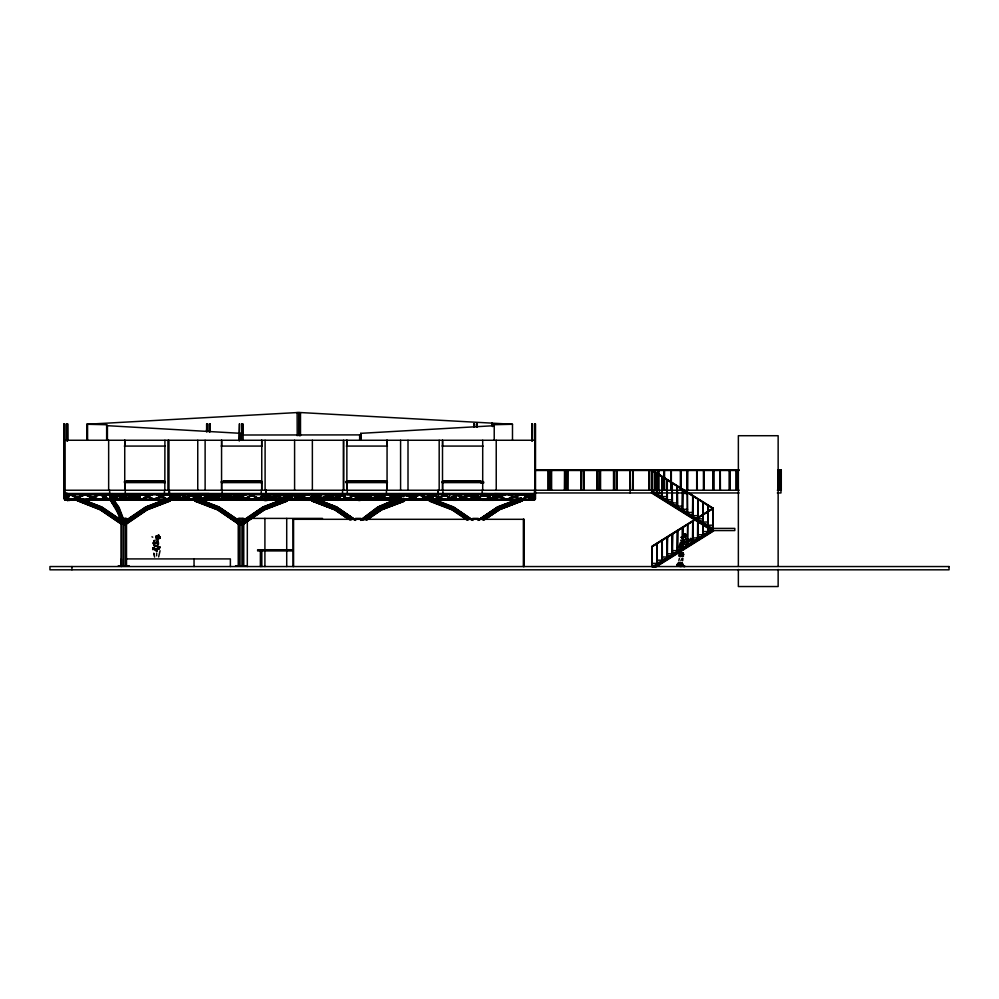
<?xml version="1.0" encoding="UTF-8"?>
<svg xmlns="http://www.w3.org/2000/svg" width="999" height="999" viewBox="0 0 999 999"><rect width="100%" height="100%" fill="white"/><g stroke="black" fill="none" stroke-linecap="round" stroke-linejoin="round"><path stroke-width="1.5" d="M71.204 493.856L71.204 494.605L71.204 493.856L109.503 493.631M160.09 547.514L158.891 547.14L159.478 548.888L159.041 547.664M339.21 500.049C340.147 497.927 333.903 498.838 335.851 500.287C344.33 499.35 334.465 501.573 336.763 499.075M336.763 494.83C334.977 492.707 339.573 496.678 339.21 493.856M434.852 494.83L434.852 493.856M434.852 500.049L434.852 499.075L431.181 499.313L431.181 500.049L434.852 500.287L431.943 499.962L432.205 499.313M685.888 539.86L685.951 538.136M684.053 542.919L684.44 542.357L684.502 543.031M140.971 499.075L140.971 500.287L141.371 499.075M140.959 493.856L141.371 494.83L141.171 493.856L129.183 499.4M158.204 544.792C158.029 546.153 158.429 539.035 157.467 541.021M680.744 564.547C678.321 565.022 681.256 564.123 682.442 563.886M679.295 555.369L679.844 553.946L679.27 554.92L680.781 555.232L679.283 554.957L679.869 553.908L679.37 556.306L681.33 556.131L681.743 553.309L681.793 556.106L683.328 556.231M153.696 548.064C154.208 548.076 150.749 547.44 156.731 551.386M679.557 552.934L679.482 552.247M685.002 534.04C685.014 534.065 686.925 534.777 685.901 535.352M153.534 547.502L152.835 549.662L154.183 547.902M359.178 499.188C354.345 498.688 358.129 501.386 360.839 500.287M680.257 564.248C679.745 565.347 680.744 563.511 678.821 564.597M393.768 493.856C392.207 497.839 397.502 505.307 394.031 493.931M680.257 564.81L679.432 564.248L680.057 565.359M683.366 565.459C681.73 563.911 685.439 565.759 680.819 563.998M153.172 547.989L153.434 549.175M154.171 541.046C153.921 539.135 154.458 544.717 156.855 543.381M154.333 545.566C157.018 545.654 151.623 545.991 156.818 545.741M197.989 493.856L198.039 494.605L201.361 494.83L201.686 493.856M156.169 537.474L156.319 536.013M159.99 537.425C160.19 536.7 160.939 539.023 159.003 536.663M169.168 493.631L169.568 494.83L169.468 490.234M169.53 500.049L169.568 499.075M453.109 493.856L453.134 494.83L455.644 494.055L455.919 499.962L456.268 495.591M685.302 538.923L686.001 538.336M158.804 536.575C157.43 534.003 160.34 536.525 158.466 535.389C157.792 534.94 159.728 535.726 158.591 535.726M683.603 536.363L683.853 536.987M684.752 537.137L685.901 536.188L684.69 537.362M156.581 555.819L156.681 553.096M158.479 543.381L158.317 544.63M359.852 499.075L356.768 499.687L359.54 500.049M491.246 499.313L491.246 500.049M491.308 494.605L491.246 493.856M491.308 500.049L491.308 499.313M686.613 535.164L685.988 534.353M156.019 540.884L155.919 539.847M156.181 535.901C158.317 535.951 158.616 535.427 159.066 535.414M686.388 542.494L686.151 541.845M153.983 548.788L153.509 547.602L153.521 548.488M166.771 493.856L166.796 494.83L169.58 494.605M263.599 493.856L263.624 494.83L267.882 494.83M266.496 500.049C263.037 496.94 261.538 502.01 267.882 500.287M266.071 494.83L266.321 490.234M266.308 499.075L266.071 500.287M685.089 536.313L684.665 537.287L684.889 536.063M281.481 499.975L281.194 499.388L281.481 499.975L291.446 494.043L281.181 499.862M153.534 547.627C152.51 550.636 153.197 547.302 156.606 549.462M679.632 544.805L679.37 545.429L680.556 544.867M680.993 554.245L680.981 553.259M160.065 550.749L158.641 556.893M394.393 499.388L407.305 494.23L394.593 499.138M681.555 555.594L681.63 553.309L681.817 555.282M141.396 494.405L156.306 499.975M239.997 500.287C241.096 498.164 235.826 498.713 237.55 500.287M285.04 498.763L294.93 494.23L283.329 498.901M114.81 494.605L114.685 493.856L208.916 493.631M114.81 500.049L114.685 499.313M222.278 499.975L208.903 493.943L208.991 494.605M208.991 500.049L208.991 499.313M209.116 494.605L209.116 493.856M209.116 500.049L209.116 499.313M292.095 494.605L291.97 493.856M359.34 498.501C363.624 490.896 350.237 495.616 360.839 494.83M359.503 498.613L359.652 493.943L362.275 499.862L361.226 499.075M359.702 498.613L359.852 493.943M360.015 494.043L359.865 498.501L355.781 499.975M139.498 500.287C149.9 498.189 138.474 501.386 141.171 499.313L152.685 493.943M195.854 494.605L195.729 493.856M211.651 494.605L211.526 493.856L494.28 493.856C494.68 497.077 482.205 494.38 482.367 493.856M211.651 500.049L211.526 499.313M685.451 534.44C682.742 534.415 688.261 534.84 685.514 534.652M158.217 536.088C159.603 536.213 157.542 535.227 158.903 536.513M680.082 565.072C679.357 563.361 679.582 565.871 680.232 564.847M681.805 555.794L681.817 553.708M168.531 498.176L168.419 500.611L169.818 501.186L169.93 498.751L168.531 498.176L145.717 506.943L124.176 521.59M242.07 493.856L240.934 494.83L240.834 493.856M287.55 500.611L287.188 498.751L285.789 498.176L285.677 500.611L287.075 501.186L287.55 500.611L264.897 509.303L243.494 523.863M366.633 520.117L381.718 509.865L404.333 501.186L404.445 498.751L402.572 498.751M516.745 499.825L521.016 498.176L522.102 499.687L521.59 501.186L519.792 499.687L520.304 498.176L521.553 498.214L522.639 500.586L499.025 509.815L484.965 519.205M681.643 554.158L681.33 556.131L679.37 556.306M154.445 545.254L153.209 543.069L154.358 540.409M249.975 493.943L249.688 494.517L261.551 500.049M181.518 499.975C180.357 499.2 182.13 500.187 183.953 498.301M185.589 498.339L194.955 494.055M367.844 495.516L370.454 494.043L355.582 499.5M679.857 555.494L681.418 552.559L683.328 553.783M684.864 536.863L685.002 536.663M159.316 537.387L160.277 538.124L159.191 537.912M326.598 493.956L336.95 499.4C337.712 488.836 334.99 497.252 335.015 499.975M336.426 499.975L336.9 493.943M336.95 499.4L336.651 499.962L337.063 494.043L336.626 499.975L327.597 495.192M342.457 494.23L342.632 490.234M678.97 564.547L679.795 564.123L679.757 565.047M113.836 494.517L127.922 499.862L113.649 494.043L118.694 499.975L113.611 494.418M113.936 494.055L127.922 499.862M139.485 499.5L130.844 494.055L139.46 499.962M481.918 499.5L469.905 494.055L481.555 499.975L481.843 499.388L481.555 499.975M677.522 563.698C675.961 563.698 682.642 565.134 677.934 563.448M153.346 542.494C151.935 546.041 158.641 542.382 154.945 542.694M158.317 535.664L159.116 535.526L158.017 535.277M159.365 548.788L159.328 548.089M160.302 537.362C160.19 537.425 160.627 537.487 159.291 537.649M410.439 499.687L418.768 494.83M449.687 493.856L449.75 494.83M399.687 501.173L397.802 499.687L398.364 498.189L400.237 499.687L399.687 501.173L379.395 509.852L366.271 519.805M396.865 493.856L396.865 494.605M397.065 494.605L397.065 493.856L388.661 499.687M397.19 499.975L396.865 499.313M397.065 500.049L397.065 499.313M159.353 548.176C157.592 547.564 164.435 545.304 155.295 549.575M356.918 494.605C360.552 493.906 360.489 495.217 361.538 493.856M395.279 499.313L395.279 500.049M395.492 500.049L395.492 499.313M179.445 494.418L191.97 499.687L179.52 494.517L179.808 493.943M680.444 555.856C678.658 554.82 681.768 550.936 683.154 553.434M131.119 499.388L130.832 499.975L131.119 499.388L120.192 494.542M107.73 494.83L107.655 493.856L101.261 499.687M107.73 500.287L107.73 499.075M155.981 537.3L157.23 536.001L156.056 537.574L156.531 536.9M158.329 544.418L158.379 543.931M684.402 534.403L685.639 534.69M167.333 494.055L152.835 499.687M222.502 493.943L222.215 494.517L234.765 499.388L234.478 499.975L234.765 499.388M455.007 499.5L442.357 494.23L454.782 499.975M107.455 494.055L107.817 494.83M362.774 494.517L377.747 499.975M446.978 499.512L458.204 493.943M447.24 499.962L458.404 494.23L447.04 499.687M200.3 499.687L200.861 494.043L200.387 499.687M200.524 499.388L201.024 493.931M201.224 493.931L200.886 499.5L208.891 493.968L222.49 499.5M200.949 499.687L201.386 494.043M153.247 548.901C153.821 549.363 152.385 548.301 153.384 548.651M233.691 494.055L241.071 499.512L245.966 499.313M241.071 499.512C237.35 500.736 255.719 497.727 241.77 500.287M377.622 494.405L389.872 499.687L377.684 494.517L377.972 493.943M683.079 564.572L683.016 564.185M179.558 499.962L168.269 494.23L179.583 499.687M156.88 551.498L157.03 550.736M488.948 493.856L489.048 494.83L489.298 493.856M489.048 499.075L489.048 500.287L489.298 499.313M686.887 541.545L686.488 542.457M153.434 548.301L152.635 549.063L153.359 548.538M686.013 535.052L686.375 536.363M687.374 539.997L688.236 541.071L687.886 540.459M494.805 494.23C496.378 492.694 493.031 501.423 495.267 499.388L481.555 494.405L494.33 494.23L492.994 494.83M495.267 499.388L494.48 499.975L495.029 493.931M494.68 499.975L495.229 493.931M494.842 499.862L495.392 494.043M153.272 549.438L153.309 549.1M171.041 499.075C169.455 502.972 170.067 491.62 171.041 494.83M170.317 499.975L170.879 493.931M170.517 499.975L171.079 493.931M170.679 499.862L170.742 493.856M198.739 498.314L199.226 494.043L198.963 498.613M199.176 498.613L199.6 494.53L200.324 494.418M199.95 493.931L199.388 499.975L199.788 494.043M199.588 499.388L200.15 493.931M199.962 499.975L200.362 494.043L200.324 499.862M200.162 499.975L200.724 494.53L201.448 494.23M267.495 499.975L268.219 494.043L267.657 499.862L267.632 494.055L264.348 499.975M267.133 499.862L267.857 493.931M267.295 499.975L268.057 493.931M294.505 499.687L295.13 494.043L311.051 499.388L310.839 499.975M294.93 499.388L295.729 494.23M279.82 494.53L295.342 499.975L295.642 494.23M295.142 499.862L295.866 493.931M295.304 499.975L296.066 493.931M295.704 499.862L296.828 494.043L295.704 499.862L296.803 499.862L296.266 499.5M295.866 499.975L296.441 494.53M296.066 499.975L296.641 494.53M296.441 499.975L296.99 493.931M296.641 499.975L297.202 493.931M296.803 499.862L297.365 494.418M396.865 500.049L396.84 494.055M396.99 499.975L397.552 493.931L397.764 494.83M397.752 493.931L397.34 498.613L394.23 494.043M397.327 499.687L397.952 494.043L384.228 499.5L398.039 494.517L397.39 494.418M397.552 499.388L398.114 493.931M397.752 499.388C397.39 492.407 400.711 492.744 398.526 499.5M397.902 499.687L398.526 494.043M398.264 498.613L398.688 493.931M398.464 499.687L399.101 493.631M399.101 500.287L399.687 494.23L399.051 494.043M399.138 499.862L399.612 494.043M455.132 499.687C457.742 486.625 453.471 500.324 456.019 499.975L471.528 494.53M455.357 499.975L455.919 493.931L455.581 494.83M455.556 499.975L456.293 494.418M492.982 499.975L493.169 494.043L493.568 494.83M492.782 499.975L493.331 493.931M493.119 498.613L493.543 493.931M493.743 494.043L493.568 500.287M493.331 499.388L493.906 493.931M494.468 493.931L493.768 499.687L494.305 494.043M494.667 493.931L494.48 499.975M493.906 499.975L494.83 494.043L493.968 500.287L482.367 500.049L482.367 499.313M531.905 499.388L530.981 499.862L531.543 494.043M530.981 499.862L531.705 493.931M531.143 499.975L531.905 493.931M531.356 499.975L531.343 494.055L521.703 499.687M531.918 499.975L531.992 495.591M532.567 497.252L532.679 494.043M532.767 497.252L533.241 494.043L534.178 493.931L533.616 499.975L533.616 493.931M532.617 499.687L533.404 493.931M533.816 494.043L533.616 499.975M533.416 499.975L533.978 493.931M533.928 499.962L522.152 494.405L534.015 499.962L534.34 494.043M680.631 540.222L682.205 542.657M157.767 540.983L156.543 542.407M681.805 554.395L681.78 555.132M156.181 494.405L168.544 499.687L156.244 494.517L156.531 493.943M159.053 547.165L159.703 547.165M237.275 499.075L237.113 500.049M684.777 536.962L684.852 536.213M172.153 493.856L172.153 494.605M172.515 494.605L172.515 493.856M172.515 500.049L172.515 499.313M684.827 536.276L684.952 536.313M185.065 493.856L185.065 494.605M185.439 494.605L185.439 493.856M185.439 500.049L185.439 499.313M221.94 493.856L221.94 494.605M222.315 494.605L222.315 493.856M221.94 499.313L221.94 500.049M222.315 500.049L222.315 499.313M281.306 499.313L281.306 500.049M281.681 500.049L281.681 499.313M125.1 493.856L125.1 494.605M125.474 494.605L125.474 493.856M125.1 499.313L125.1 500.049M686.788 541.333L686.113 542.769L685.027 542.432M681.368 565.484L682.017 566.158L681.181 565.309M682.517 538.436C685.102 540.771 679.42 535.252 682.404 537.662M678.821 560.551L679.432 558.329M137.125 499.687L140.035 493.968L139.498 494.83M137.213 499.837C139.723 497.527 140.384 492.37 140.172 494.83M211.701 498.951L218.244 494.043L233.516 499.5L217.819 494.53M321.091 494.043L321.616 494.418L315.434 498.588M690.109 539.535L691.408 539.323L690.709 538.299M406.131 494.605L406.131 493.856M405.694 499.313L405.694 500.049M406.131 500.049L406.131 499.313M456.118 499.962L455.369 494.055M456.493 499.075L456.493 500.287L453.134 500.287L455.781 500.049L455.669 494.055M455.244 494.405L466.858 499.687L457.005 494.617M680.694 566.47L677.122 565.347L681.98 566.495M386.213 493.856L386.213 494.605M386.65 494.605L386.65 493.856M386.213 499.313L386.213 500.049M386.65 500.049L386.65 499.313M481.93 493.856L481.93 494.605M481.93 500.049C482.467 496.89 495.991 500.774 492.657 499.075M309.453 493.856L309.453 494.605M309.89 494.605L309.89 493.856M309.453 499.313L309.453 500.049M309.89 500.049L309.89 499.313M157.18 536.426L157.442 536.401M272.977 493.943L272.702 494.517L286.313 499.388L286.039 499.975L286.313 499.388M399.575 499.5L389.585 494.055L399.188 499.962M159.94 536.7L160.177 537.175M66.309 499.687L65.122 499.687L70.392 493.943M471.565 499.975L471.316 499.388L471.74 499.975L471.466 499.388L487.025 494.53L471.341 499.5L477.21 494.842M478.234 494.043L478.758 494.418L471.391 499.862L486.85 494.043M363.049 499.5L349.363 494.23L362.812 499.975M629.957 490.234L630.094 469.867L630.456 490.234M159.116 547.19L159.665 547.202M676.685 565.284L678.696 565.996M239.997 494.83L240.035 493.856M444.817 499.313L444.817 500.049M445.304 500.049L445.304 499.313M347.04 493.856L347.04 494.605M347.527 494.605L347.527 493.856M347.04 499.313L347.04 500.049M347.527 500.049L347.527 499.313M443.169 494.605L443.169 493.856M442.682 500.049L442.682 499.313L431.543 493.943L442.395 499.962L442.707 499.4L442.395 499.962M443.169 500.049L443.169 499.313M681.705 542.882L680.494 542.544M348.501 493.856L348.501 494.605M349.001 494.605L349.001 493.856M348.501 499.313L348.501 500.049M349.001 500.049L349.001 499.313M409.515 499.687L410.964 494.043L409.952 499.975M409.578 499.862L410.601 493.943M409.74 499.975L410.801 493.943M159.278 547.927L159.153 547.177M141.696 499.5L127.785 494.23L141.471 499.975M682.654 560.801L682.954 558.304M678.408 565.784L678.146 565.109M159.153 547.689L157.867 549M369.855 493.856L369.855 494.605M370.392 494.605L370.392 493.856M369.855 499.313L369.855 500.049M431.556 499.5L417.545 494.043L431.556 499.5L430.157 501.186L428.933 499.687M679.844 554.795L680.394 555.419M780.656 490.234L780.906 469.867M781.143 470.479L777.784 470.629M145.891 493.856L145.891 494.605M145.891 499.313L145.891 500.049M157.917 541.246L158.529 543.044M146.453 494.605L146.453 493.856M146.453 500.049L146.453 499.313M164.161 493.856L164.161 494.605M164.71 494.605L164.71 493.856M164.161 499.313L164.161 500.049M164.71 500.049L164.71 499.313M242.07 499.313L242.07 500.049M242.62 500.049L242.62 499.313M261.001 493.856L261.001 494.605M261.551 494.605L261.551 493.856M261.001 499.313L261.001 500.049M349.4 499.962L339.473 494.23L349.662 499.512M686.75 535.289L686.35 535.889L687.1 535.914M683.603 554.433L682.692 552.547M679.42 566.108L678.496 565.784M240.934 494.83L240.971 493.856M686.45 536.288L686.675 535.389L686.7 536.426M158.591 538.598L157.48 539.373M168.918 500.287L168.719 499.313L169.53 499.313M486.65 499.5C487.35 500.886 488.411 494.817 490.759 493.943M490.621 494.055L491.171 494.405L486.863 499.975M156.918 537.762L157.48 537.387M342.582 500.287L342.582 499.075M235.752 499.687L221.453 494.23L235.564 499.975M683.291 565.322L682.904 564.398L683.503 565.621M158.791 547.14L157.904 548.576M194.63 499.687L199.163 494.055M374.75 494.605L374.75 493.856M374.038 499.313L374.038 500.049M374.75 500.049L374.75 499.313M437.912 493.856L438.136 494.83L438.224 490.234M449.35 493.856L449.575 494.83M449.887 493.856L449.825 494.83L450.074 493.856M450.074 500.049L449.85 499.075L449.825 500.287M126.798 481.268L126.948 481.905L164.523 481.506L126.948 481.118L164.46 481.268M223.639 481.268L223.788 481.905L261.363 481.506L223.788 481.118L261.301 481.268M325.087 493.943L324.825 494.517L339.672 499.388L339.41 499.975L339.672 499.388M192.357 499.687L196.903 494.043L192.432 499.862M267.794 499.5L281.281 493.943M268.019 499.975L281.381 494.055M111.876 499.687L110.877 499.975L109.753 493.931L110.527 493.931L111.289 499.862L111.251 494.043L113.811 499.975L110.889 493.931L114.011 499.975C126.598 482.554 106.269 510.539 116.908 495.029M267.12 494.055L267.695 494.043M385.09 481.755L384.94 481.118L347.202 481.506L384.94 481.905L347.265 481.755M480.581 481.905L480.581 481.118L442.844 481.506L483.766 482.055M679.532 556.306C682.829 556.618 677.797 555.844 680.544 555.581M296.778 499.687C298.002 500.437 295.866 497.964 297.864 495.417L298.576 499.975L298.214 493.856M297.015 499.962L298.726 494.055L297.377 499.862M297.215 499.962L298.564 493.943M157.355 536.188C157.18 534.79 157.655 536.938 156.331 536.226M449.75 499.075L449.75 500.287M156.306 546.578C153.559 545.841 159.403 545.854 156.718 545.729M360.739 494.405L371.89 499.687L361.101 494.055M371.89 499.687L360.989 493.943M109.241 493.856L109.503 494.83M154.383 543.706L156.156 542.857M681.718 555.931L683.279 555.993L682.242 556.181M679.882 547.727L678.92 547.19L679.432 546.441M506.705 499.975L506.943 499.388L492.919 494.055L506.918 499.5M683.291 535.302L683.191 535.926M83.654 499.975L68.794 493.943L68.469 494.83M492.657 494.83L492.382 493.856M234.74 493.943L249.775 499.862L234.615 494.23M360.789 494.83L360.864 493.856M362.275 499.862L360.864 500.049M679.345 546.928L683.129 548.226L680.506 547.065M159.278 536.85L159.428 537.3M530.344 494.83L530.057 493.856M530.344 500.287L530.344 499.075M380.731 494.605L380.731 493.856M379.795 499.313L379.795 500.049M380.731 500.049L380.731 499.313M83.866 493.931L99.376 499.388M171.291 494.53L186.863 499.862L171.478 494.043M186.801 494.53L202.435 499.687L186.988 494.043M202.522 493.931L202.31 494.53L218.082 499.975L231.556 493.943M233.429 499.687L218.032 493.931L211.938 498.476M264.498 494.043L279.882 499.862L264.523 493.931M311.051 493.931L326.561 499.388M334.653 499.862L336.413 493.943M334.815 499.975L336.613 493.943M335.177 499.862L336.85 494.23M387.162 494.53L402.847 499.5L387.325 494.043M387.375 499.388L387.162 499.975L371.853 493.931M402.672 494.53L418.356 499.5L402.822 494.043M418.169 499.975L402.697 494.418M433.903 499.388L419.617 494.905M506.93 493.931L522.227 499.975M686.688 535.501L686.525 535.052M358.703 493.856L359.003 494.83M381.98 494.043L380.519 499.975M494.53 493.631L534.69 494.23L64.823 494.23L494.28 493.856L482.23 493.631L482.142 490.234M110.939 500.287L64.823 499.687L110.939 499.075M138.836 493.856L139.136 494.83M180.981 493.943L170.817 499.4L171.041 500.287M235.077 493.856L235.377 494.83M293.431 494.23L291.608 499.687M336.251 494.055L337.125 494.23M455.207 494.83L454.907 493.856L470.117 499.388M455.581 499.075L455.581 500.287M241.084 493.856L240.834 494.605M106.843 493.856L106.843 494.605M101.361 499.862L107.917 494.055L107.542 494.83M106.843 499.313L106.843 500.049M688.91 538.961L689.298 540.546L687.824 539.71M107.817 500.287L107.817 499.075L107.542 500.287M381.805 493.856L381.805 494.605M382.817 494.605L382.817 493.856M381.805 499.313L381.805 500.049M382.817 500.049L382.817 499.313M170.367 499.075L170.367 500.287M236.101 493.856L235.302 494.23L235.926 499.862M261.214 494.405L272.939 499.687L261.214 494.517L261.526 493.943M266.496 493.856L266.496 494.605M267.52 494.605L267.52 493.856L267.208 494.83M267.208 500.287L267.208 499.075L263.686 499.313M298.439 493.856L298.214 494.605L309.752 494.83M297.889 500.287L298.751 499.075M488.286 493.856L489.048 494.83M489.298 494.605L489.26 493.856M488.286 499.313L489.048 500.287M489.298 500.049L489.16 499.075M431.705 499.687L434.041 494.055L432.142 499.962M431.78 499.862L433.678 493.943M431.943 499.962L433.878 493.943M68.069 494.83L68.069 493.631M68.069 500.287C65.185 483.491 70.817 506.68 68.469 499.075M312.999 500.287L111.651 499.687L312.999 499.075M197.752 493.856L198.064 494.83M200.649 493.856C201.086 495.179 197.203 495.616 198.039 493.856M205.694 493.856L205.694 494.605M206.718 494.605C207.817 497.614 204.208 504.695 209.902 495.504M205.694 499.313L205.694 500.049M208.604 493.856C207.205 494.255 207.58 498.751 209.078 499.862L225.861 494.043L210.29 499.388L210.502 499.975M206.718 500.049L210.639 494.055M293.981 493.856L294.293 494.83M296.616 493.856L296.94 494.83M335.539 493.856L335.851 494.83L339.198 494.605M360.564 494.605L360.564 493.856M392.445 493.856L392.445 494.605M395.129 494.517L394.955 493.856M396.366 493.856L396.366 494.605M397.39 494.605L397.39 493.856M395.979 500.049L396.366 499.313M398.776 493.856L399.101 494.83M455.719 499.862L470.167 493.943M313.461 500.287L534.69 499.687L313.461 499.075M520.929 498.776L516.745 499.862M268.281 494.23L264.548 499.975M267.07 499.687L267.882 499.075M530.919 499.687L531.718 499.975M291.546 499.5L293.356 494.043M682.442 564.035L681.98 564.535L682.679 564.447M332.255 499.687L346.154 494.23L332.455 499.975M380.157 499.862L382.142 493.943M380.319 499.975L382.342 493.943M380.681 499.862L382.58 494.23M99.263 494.055L110.015 499.4L109.84 500.287M153.908 541.208L154.146 540.509M360.09 494.23L359.228 494.23L361.9 499.975M454.732 494.405L469.955 499.862M158.729 538.523L158.454 539.073M682.479 555.894L681.867 556.118M394.031 499.388C390.971 502.997 393.344 485.002 394.18 499.862M393.032 499.687L393.656 499.862M683.915 540.109L683.853 541.171L684.04 540.109M141.034 499.687L152.547 494.055M154.533 542.195L154.108 540.846M470.017 499.687L454.795 494.23M65.659 499.687C62.85 485.127 68.456 502.36 65.147 499.5M67.42 499.862C65.872 500.274 64.76 493.993 66.296 494.043C69.68 514.947 65.36 478.608 67.22 499.975M121.778 523.251C122.677 518.656 109.428 500.112 110.877 499.975M140.285 499.975L139.723 493.931M207.018 499.975C206.768 486.351 205.407 499.887 208.916 500.287M207.929 494.23L208.716 499.975M208.017 494.23C205.744 493.044 210.102 501.698 207.592 499.388M208.354 499.975L225.924 494.23M298.177 494.418L298.738 499.862M298.801 499.687L298.376 499.975M393.094 494.043L394.218 499.862M394.955 499.388L394.955 500.049M432.267 499.687C433.766 500.362 430.581 498.351 431.843 495.591M217.832 499.975L231.431 494.043M321.166 499.5L334.865 493.943M321.203 499.687L334.727 494.043M438.274 494.83L438.274 490.234M438.274 500.287L438.274 499.075M418.269 499.687L402.759 494.23M68.781 499.975L67.02 493.931L67.582 499.388M68.369 499.687L68.469 500.287M419.717 499.5L432.742 494.517L419.755 499.687L432.455 493.943M679.807 547.714L678.945 546.94L680.157 547.065M678.109 565.297L677.21 564.872M315.097 499.862L313.923 493.943L315.459 499.975M679.532 564.235L679.657 564.772M476.898 498.951L476.923 494.043L478.821 499.687M683.054 536.051L684.003 534.627M153.983 548.576L156.381 549.512L158.716 547.34M113.649 499.862L114.011 499.975M683.628 549.7L683.304 548.975L683.503 549.6M240.871 494.23L241.308 499.937L241.296 493.968L225.836 499.5L241.358 494.043L241.521 499.937M458.141 499.388L458.429 499.975L458.141 499.388L468.793 495.029M677.472 564.934L678.159 565.784M686.975 535.901L686.35 535.751L687.062 536.163M121.653 524.4L100.287 509.865L77.198 500.611L78.247 498.176L83.242 499.825M194.93 501.186L196.328 500.611L196.216 498.176L194.817 498.751L194.93 501.186L217.545 509.865L238.911 524.4M336.725 507.504L355.694 520.404L337.138 507.504L313.586 498.176L312.487 499.687L313.012 501.186L335.214 509.852L348.788 519.268M312.188 501.186L314.423 500.611L314.31 498.176L312.075 498.751L312.188 501.186L334.802 509.865L348.626 519.268M111.289 499.862L110.09 499.687L111.339 498.226L113.049 498.788L119.106 507.554L125.325 523.851M110.315 500.574L112.025 501.136L113.049 498.788M240.185 499.5C239.598 501.073 239.61 496.228 237.063 495.029M119.056 499.862L115.147 495.142M170.305 499.388L171.678 499.512M196.965 499.687L191.546 494.043L196.89 499.862M361.151 499.862L357.654 494.055L360.676 499.5M679.795 556.131L680.781 555.919M285.889 494.23L293.144 499.975M375.612 494.043L375.087 494.418L382.455 499.862M679.595 566.433L681.018 566.333M417.657 500.049L409.64 494.043L417.882 499.687M158.516 548.176L158.541 547.514M157.505 549.75L157.842 549.063M220.23 499.288L211.838 494.043L220.542 499.175M315.509 493.943L315.222 494.517L325.199 499.5M466.92 494.043L476.898 499.687M249.6 494.405L261.363 499.975L261.551 499.313M137.387 499.937L140.397 494.068M137.587 499.937L140.497 494.23M434.927 499.975L434.64 499.388L434.927 499.975L447.327 494.23L434.602 499.687M305.432 499.388L305.719 499.975L316.183 494.542M689.51 539.972L687.849 539.872M680.806 560.839L682.105 558.179M157.967 539.273L159.053 538.324M264.098 499.687L267.27 493.943M264.186 499.862L267.457 493.943M157.705 543.531L156.056 543.431M407.005 499.5L418.194 494.542M170.779 499.687L181.244 494.055M522.065 499.962L531.48 494.23L521.803 499.862M651.835 470.442L712.886 508.603M712.699 530.706L654.557 566.745M158.566 538.711L157.717 539.16M243.032 499.975L254.695 494.055L242.67 499.687M684.028 534.328L684.203 534.19M192.795 494.043L180.931 499.687M297.814 498.901L305.332 494.055M117.595 499.5L128.009 494.542M683.666 536.575L684.315 535.689M208.591 496.228L210.127 494.055L210.165 498.951M206.418 499.388L210.464 493.943M206.493 499.975L210.527 494.517L211.913 499.388M680.157 556.343L680.082 556.143M117.882 493.943L114.161 499.862L111.463 493.943M486.7 499.862L490.946 493.943M487.062 499.975L491.208 494.23M194.718 499.862L198.689 494.405M194.88 499.975L198.863 494.517M195.866 498.876L199.051 494.517M192.595 499.975L196.903 494.043M192.795 499.975L196.928 494.418M157.58 548.788L155.607 549.575M682.579 542.594L683.029 542.544M680.369 564.248L679.72 564.148M158.454 539.035L158.117 539.11M156.681 538.623L156.406 538.748M680.806 553.134L682.03 552.609M683.353 556.343L682.829 556.018M141.621 494.83L141.821 493.856M141.621 500.287L141.821 499.313L140.984 499.313M237.812 500.287L237.812 499.075M265.809 493.631L265.809 494.83M265.809 499.075L265.809 500.287M65.122 499.687L70.579 493.943M68.444 496.69L70.742 494.055M68.631 496.69L70.679 494.517M154.745 543.031L155.369 543.281M353.496 494.83L353.721 493.856M353.234 499.075L353.234 500.287M353.496 500.287L353.496 499.075M681.93 542.42L683.516 541.645L682.192 542.644M342.769 494.83L342.769 493.631M342.769 500.287L342.769 499.075M449.575 499.075L449.575 500.287M438.411 494.83L438.411 493.631M438.411 500.287L438.411 499.075M127.135 481.905L127.135 481.118M223.976 481.905L223.976 481.118M679.332 563.811L678.958 564.385M384.74 481.118L384.74 481.905M480.382 481.118L480.382 481.905M347.64 481.905L347.64 481.118M443.281 481.905L443.281 481.118M680.868 562.862L682.342 562.837L681.243 562.924M101.286 499.5L107.567 493.943M101.523 499.962L108.004 494.23M156.031 546.353L155.519 545.754M109.84 494.83L109.84 493.631M109.503 499.075L109.503 500.287M164.073 481.118L164.073 481.905M260.914 481.118L260.914 481.905M681.193 563.698L682.105 563.536M691.708 539.522L690.908 539.797M429.333 498.751L430.744 498.176L453.546 506.943L472.552 519.867M492.994 500.287L482.067 500.287M679.695 564.972L680.369 565.034M680.169 564.972L680.007 564.335M530.694 494.83L530.981 493.856M530.694 500.287L530.694 499.075M678.234 564.435L679.645 563.786M680.819 565.809L679.795 565.721M353.708 494.83L353.996 493.856M353.346 499.075L353.346 500.287M353.708 500.287L353.708 499.075L355.219 499.313M471.316 499.687L477.397 494.842M473.863 498.151L478.796 494.23M171.403 494.83L171.703 493.856M171.403 500.287L171.403 499.075M235.739 494.83L236.039 493.856M235.377 499.075L235.377 500.287M235.739 500.287L235.739 499.075M268.244 494.83L268.531 493.856M268.244 500.287L268.244 499.075M359.365 494.83L359.815 494.055L362.35 499.687M359.003 499.075L359.003 500.287M65.584 500.287L65.584 499.075M432.392 499.075L432.392 500.287M337.138 494.83L337.437 493.856M455.207 499.075L455.207 500.287M361.026 519.73L377.884 506.955L398.364 498.189M360.589 520.254L377.422 507.504L397.864 498.763M362.987 518.818L372.615 511.513M375.025 509.69L378.633 506.955L392.295 501.111M361.838 520.217L377.422 508.404L397.802 499.687M363.549 520.179L377.897 509.303L398.214 500.611M367.869 517.494L370.267 515.671M365.509 519.805L378.646 509.852L398.926 501.173M366.708 519.268L379.87 509.303L400.187 500.611M361.538 494.605L356.843 494.605M361.538 500.049L356.843 500.049M313.873 499.388L321.391 493.943M315.522 498.776L321.641 494.23M315.497 498.951L321.616 494.418M210.539 499.388L217.894 493.943M211.863 499.063L218.331 494.23M170.367 494.83L170.679 493.856M112.088 493.631L112.088 494.83M112.487 494.83L112.487 493.631M112.487 500.287L112.487 499.075M209.303 494.83L209.303 493.631M208.916 499.075L208.554 499.862M209.303 500.287L209.303 494.355M294.693 494.83L295.005 493.856M296.94 499.075L296.94 500.287M297.327 500.287L297.327 499.075M299.138 494.83L299.463 493.856M299.138 500.287L299.138 499.075M392.769 499.075L392.445 500.049M399.488 494.83L399.488 493.631M399.488 500.287L399.488 499.075M533.853 493.631L533.853 494.83M534.565 494.605L65.222 494.83M533.853 499.075L533.853 500.287M630.032 469.867L630.032 470.629M630.269 470.629L630.269 469.867M780.843 469.867L780.843 470.629M494.105 499.975L493.968 499.075M201.036 499.687L209.003 494.068M201.149 499.837L209.116 494.23M201.261 499.937L209.203 494.393M157.505 535.976L157.293 536.038M684.814 535.851L684.852 535.988M66.084 499.975L67.008 499.975M123.776 522.127L145.28 507.504L168.057 498.751M126.161 520.729L133.754 515.559M136.289 513.836L146.428 506.943L160.689 501.473M123.851 522.989L145.305 508.404L166.596 500.224M124.363 523.863L145.767 509.303L168.419 500.611M129.945 520.417L132.467 518.706M123.864 525.249L146.491 509.865L169.106 501.186M126.236 523.863L147.627 509.303L170.28 500.611M125.837 524.4L147.203 509.865L169.818 501.186M242.707 520.729L262.974 506.943L280.082 500.374M243.419 520.729L249.75 516.421M252.285 514.697L263.686 506.943L279.37 500.924M241.109 522.989L262.562 508.404L283.853 500.224M241.621 523.863L263.024 509.303L285.677 500.611M247.203 520.417L250.986 517.844M241.121 525.249L263.748 509.865L286.363 501.186M241.833 525.249L264.46 509.865L287.075 501.186M361.226 519.867L366.296 516.421M360.826 520.404L364.623 517.819M367.145 516.108L369.68 514.385M363.211 519.005L365.746 517.282M368.256 517.844L382.13 508.404L404.845 499.687M368.431 518.406L381.006 509.865L404.333 501.186M367.045 519.58L382.155 509.303L404.807 500.611M478.484 519.867L497.49 506.943L520.304 498.176M478.084 520.404L497.065 507.504L519.83 498.751M479.195 519.867L494.405 509.527M480.669 519.555L497.077 508.404L519.792 499.687M482.43 519.58L497.539 509.303L520.192 500.611M483.179 520.117L498.264 509.865L522.065 500.611M485.564 518.718L499.413 509.303M483.891 520.117L498.976 509.865L521.59 501.186M476.898 494.418L476.386 494.043L478.384 499.975M478.459 519.93L497.839 506.993L512.824 501.498M478.896 519.93L497.702 507.529M485.514 518.681L499.6 509.278L522.639 500.586M485.414 519.205L499.475 509.815M388.761 499.862L397.327 494.23M651.835 546.366L712.886 508.204M652.085 546.765L713.136 508.603M652.747 566.745L712.499 529.408L713.511 531.018L656.355 566.733M652.946 567.057L712.699 529.707M654.869 567.245L713.323 530.706M297.802 498.726L305.407 493.943M297.914 499.075L305.794 494.23M298.064 499.188L305.806 494.405M686.013 536.313L686.163 536.176M360.914 498.738L368.856 494.23L361.001 498.901M361.101 499.063L368.743 494.068M361.188 499.175L368.943 494.393M410.452 499.5L419.655 494.043M410.527 499.862L418.856 495.005M410.689 499.975L418.843 495.192M521.678 499.512L531.206 493.943M124.001 525.137L124.875 524.65L118.869 509.253L112.862 500.574M355.769 494.23L345.954 499.687L355.881 494.505L355.544 493.956M346.066 499.687L355.669 494.068M346.054 499.85L355.844 494.393M155.195 545.741L154.308 545.704L156.006 546.528M281.094 499.5L291.296 493.943M281.331 499.975L291.533 494.23M371.453 498.813L379.17 494.617M371.441 499.001L379.32 494.73M371.528 499.175L379.408 494.917M370.592 499.975L379.408 495.092M170.879 499.862L181.044 494.405M447.127 499.862L458.404 494.23M232.705 498.788L241.346 494.043M232.767 499.075L241.633 494.667M232.867 499.25L242.882 494.055M233.017 499.25L242.982 494.23M117.595 499.687L128.147 494.655M117.695 499.862L129.52 494.23M117.957 499.975L129.52 494.418M141.134 499.862L152.897 494.23M141.246 499.975L152.934 494.405M191.371 494.542L180.994 499.388L181.294 499.975L192.894 494.418M181.019 499.862L192.545 494.418M679.395 563.149L678.708 562.724M242.67 499.5L254.57 493.943M242.757 499.862L254.795 494.23M129.196 499.512L141.221 494.23L129.271 499.687M129.358 499.862L141.096 494.055M305.382 499.687L316.308 494.655M305.482 499.862L316.408 494.842M305.607 499.975L316.421 495.017M270.954 498.901L279.308 495.154M270.966 499.075L280.494 494.842M271.054 499.263L280.881 494.842M271.191 499.363L280.894 495.017M407.03 499.687L418.319 494.655M407.117 499.862L418.406 494.842M407.242 499.975L418.369 495.129M434.577 499.5L447.115 493.943M434.69 499.862L447.327 494.23M155.931 546.228L154.982 546.053M395.017 499.937L399.113 498.189M419.755 499.687L432.754 494.23M419.842 499.862L432.779 494.405M283.329 498.788L294.693 493.943M283.379 499.075L294.93 494.23M283.466 499.25L294.98 494.405M397.527 500.849L400.237 499.687M458.104 499.5L469.018 495.142M458.129 499.687L470.429 494.78M458.216 499.862L470.454 494.955M267.832 499.687L281.468 494.23M267.919 499.862L281.506 494.405M186.676 497.215L194.805 493.943L181.244 499.5M181.294 499.687L194.805 494.055M185.439 498.226L195.092 494.405M231.756 494.23L217.882 499.687L202.41 494.23M218.082 499.975L231.78 494.418M321.278 499.862L335.052 494.23M321.391 499.975L335.09 494.418M332.23 499.5L345.954 493.943M332.342 499.862L346.154 494.23M384.415 499.975L397.939 494.23M384.365 499.862L398.326 494.53M394.543 498.851L407.08 493.943M394.543 498.951L407.342 494.517M394.667 499.313L407.355 494.405M168.556 498.951L180.02 494.592M168.594 499.138L180.095 494.78M171.491 498.226L180.132 494.955M171.591 498.339L180.107 495.067M107.63 499.5L121.866 494.055L107.842 499.975M107.705 499.687L121.94 494.23M107.767 499.862L122.003 494.405M164.96 499.825L169.243 498.176M167.083 499.85L169.93 498.751M282.467 499.85L262.537 507.504L241.034 522.127L219.468 507.504L196.691 498.751M284.752 500.774L287.587 499.687M400.911 499.275L403.758 498.176M391.633 503.671L404.445 498.751M517.195 499.862L521.553 498.214M499.163 506.98L513.673 501.51M505.644 506.555L515.721 502.759M152.597 499.5L167.245 493.943M167.407 494.23L152.81 499.975M152.722 499.862L167.457 494.405M355.632 499.687L370.317 494.043M355.706 499.862L359.727 498.376M366.421 495.904L370.579 494.418M317.47 499.388L330.969 494.43M317.432 499.5L332.405 494.055M317.482 499.687L332.48 494.23M317.557 499.862L332.53 494.405M419.518 499.5L434.74 494.055L419.705 499.975M419.58 499.687L434.802 494.23M419.642 499.862L434.74 494.055M254.508 499.5L269.73 494.055L254.683 499.975M254.583 499.687L269.805 494.23M254.645 499.862L269.73 494.055M239.835 494.043L224.588 499.862L239.81 493.943M224.525 499.687L239.847 494.043M224.438 499.388L239.897 494.23M70.642 499.975L85.939 493.931M84.74 495.017L70.517 499.687L86.051 494.23M70.592 499.862L86.114 494.418M85.964 499.5L100.087 494.542M86.026 499.687L100.15 494.73M121.841 499.5L137.375 494.043L122.028 499.975M121.903 499.687L137.437 494.23M121.978 499.862L137.375 494.043M208.916 499.975L208.354 493.931L209.078 499.862L223.064 494.542M209.016 499.687L223.139 494.73M210.452 499.862L225.861 494.043M225.899 499.687L241.433 494.23M225.861 499.5L241.496 494.418M357.817 499.5L373.339 494.043L357.779 499.388L357.992 499.975M357.879 499.687L373.414 494.23M357.942 499.862L373.476 494.418M368.706 499.388L384.215 493.931M368.731 499.5L384.253 494.043M368.793 499.687L384.315 494.23M368.856 499.862L384.378 494.418M373.326 499.5L388.848 494.043L373.501 499.975M373.389 499.687L388.923 494.23M373.451 499.862L388.848 494.043M455.894 499.687L471.366 494.043M455.956 499.862L471.428 494.23M471.403 499.687L486.938 494.23M490.821 499.5L506.343 494.043L490.784 499.388L490.996 499.975M490.884 499.687L506.406 494.23M490.946 499.862L506.468 494.418M521.803 493.931L506.293 499.388M506.318 499.5L521.84 494.043M506.381 499.687L521.915 494.23M506.443 499.862L521.977 494.418M680.769 564.485L680.606 563.873M683.865 541.495L683.803 541.383M240.971 499.313L241.77 499.075M156.044 545.804L156.468 545.741M681.48 544.068L680.756 544.08M681.318 563.623L682.117 563.361M157.455 545.741L156.98 545.729M682.767 548.001L682.205 547.39L683.191 547.552M680.606 544.692L682.529 544.792M681.693 563.636L680.881 563.886M680.307 556.293L679.47 556.243M682.105 537.837L681.181 537.287L681.842 537.262M682.729 555.669L683.241 556.093M156.106 538.211L156.831 538.386M680.419 556.63L680.769 556.356M86.776 440.259L86.776 424.275L106.643 424.725L107.43 425.686L240.896 433.341L241.583 434.89L243.119 435.002L361.039 434.89L361.039 440.259M197.989 499.313L200.974 499.075M140.559 494.83L143.794 494.605M140.559 500.287L143.794 500.049M236.8 500.287L240.035 500.049M434.84 494.605L432.617 494.755L433.042 493.856M657.03 470.005L659.44 469.867L659.402 470.629M360.751 440.259L360.751 433.341L494.218 425.686L494.218 440.259M356.78 499.313L359.49 499.15M656.842 470.629L659.465 470.479M241.77 494.83L246.104 494.605L246.104 493.856M684.852 566.495L680.294 565.884M86.776 424.275L298.951 412.462L512.487 424.275L512.487 440.259M512.487 424.275L493.419 424.725L494.218 425.686M482.067 494.83L493.256 494.605M298.738 499.275L308.042 499.1M682.941 555.694L683.553 555.881L682.567 555.332M682.292 565.834L684.989 566.358L683.666 566.508M64.048 423.913L64.685 423.913L64.685 498.951L64.048 498.951L64.161 423.913M473.663 423.913L474.275 426.973L474.175 423.913M64.023 440.259L535.239 440.259M124.313 446.078L165.359 446.078M221.154 446.078L262.2 446.078M346.353 446.078L387.462 446.078M442.095 446.078L483.104 446.078M534.84 470.005L738.948 469.867M777.684 470.005L781.293 470.005M534.84 470.242L739.048 470.242M777.647 470.242L781.28 470.242L781.28 490.234L777.334 490.234M534.84 470.479L739.023 470.479M667.22 496.59L661.925 496.59L661.925 476.61L662.262 496.59M667.007 479.782L667.419 499.775M347.265 481.268L385.09 481.268M442.919 481.268L480.744 481.268M124.313 481.506L165.359 481.506M221.154 481.506L262.2 481.506M345.604 481.506L387.387 481.506M441.995 481.506L483.141 481.506M126.798 481.755L164.46 481.755M223.639 481.755L261.301 481.755M442.919 481.755L480.744 481.755M124.313 482.604L165.359 482.604M221.154 482.604L262.188 482.604M345.604 482.604L387.462 482.604M441.995 482.604L483.104 482.604M480.694 482.879L483.766 482.879M677.185 486.138L677.597 506.131M682.692 489.323L682.354 509.315L687.574 509.315M64.023 490.234L739.173 490.234M651.96 492.407L657.042 492.407M534.577 492.957L652.272 492.957M655.069 492.957L739.173 492.957M777.334 492.957L780.968 492.957L780.968 470.242M65.11 493.506L534.153 493.506M662.125 493.419L656.83 493.419L656.83 473.426L657.255 493.419M684.515 493.506L686.987 493.506M64.935 493.856L67.957 494.043L67.732 496.953M495.492 493.856L500.162 493.856M523.526 493.856L534.565 493.856M64.823 494.23L67.632 494.23M107.617 494.23L489.298 494.23M492.27 494.23L493.144 494.23M529.957 494.23L534.69 494.23M170.292 494.493L171.491 499.95M417.47 494.517L417.744 493.943L417.657 494.605M442.407 494.517L442.694 493.943L442.682 494.605M662.125 495.591L657.042 495.591L657.167 473.426M667.22 498.776L662.125 498.776L662 476.61M64.935 499.313L111.001 499.313M112.8 499.313L534.565 499.313M170.817 499.4L171.141 499.962L181.443 494.517M64.823 499.687L67.632 499.687M107.617 499.687L111.651 499.687M113.649 499.687L166.333 499.687M169.518 499.687L489.298 499.687M529.957 499.687L534.69 499.687M672.302 499.775L667.007 499.775L667.095 479.782M64.935 500.049L398.776 500.049M399.288 500.049L534.565 500.049M77.672 501.186L78.384 501.186M672.302 501.948L667.22 501.948L667.344 479.782M677.397 502.947L672.102 502.947L672.102 482.967L672.439 502.947M677.397 505.132L672.302 505.132L672.302 482.967M708.129 505.219L707.717 531.568M682.479 506.131L677.185 506.131L677.26 486.138M682.479 508.316L677.397 508.316L677.397 486.138M712.799 508.404L713.211 528.396M687.574 511.488L682.479 511.488L682.479 489.323M692.657 512.487L687.362 512.487L687.362 492.507L687.574 514.672L692.657 514.672M692.444 515.671L697.752 515.671M697.752 517.857L692.657 517.857L692.657 495.679M122.04 518.394L126.511 518.394L126.511 565.734M250.624 518.394L322.515 518.394M355.494 518.394L361.026 518.394M472.752 518.394L478.284 518.394M697.539 518.856L702.834 518.856M292.894 519.305L524.025 519.305L524.025 566.545M697.752 521.028L702.834 521.028M702.622 522.027L707.916 522.027M702.834 524.213L707.916 524.213M707.717 525.212L713.011 525.212M707.916 527.397L713.011 527.397M682.692 527.484L682.354 547.489M707.916 528.396L734.814 528.396L734.814 530.569L707.916 530.569M702.834 531.568L708.129 531.568M702.834 533.753L707.916 533.753L707.916 505.219M697.752 534.752L703.046 534.752L703.046 502.047L702.709 534.752M697.752 536.938L702.834 536.938L702.959 502.047M692.657 537.937L697.951 537.937L697.876 498.863L697.539 537.937M692.657 540.109L697.752 540.109L697.752 498.863M687.574 541.108L692.869 541.108M687.574 543.294L692.657 543.294L692.657 521.128M682.479 544.293L687.774 544.293M682.479 546.478L687.574 546.478L687.699 524.3L687.437 544.293M677.397 547.477L682.692 547.477L682.604 527.484M677.397 549.65L682.479 549.65L682.479 527.484M293.244 549.737L257.642 549.737L257.642 550.924L293.244 550.924M672.302 550.649L677.597 550.649L677.597 530.669L677.26 550.649M672.302 552.834L677.397 552.834L677.397 530.669M667.22 553.833L672.514 553.833L672.514 533.841L672.102 553.833M667.22 556.006L672.302 556.006L672.302 533.841M662.125 557.005L667.419 557.005L667.419 537.025L667.007 557.005M125.999 558.916L230.382 558.916L230.382 566.545M662.125 559.19L667.22 559.19L667.344 537.025M657.042 560.189L662.337 560.189L662.262 540.197L661.925 560.189M657.042 562.375L662.125 562.375L662.125 540.197M651.96 563.374L657.255 563.374L657.255 543.381L656.83 563.374M118.294 565.734L129.196 565.734M235.552 565.734L246.453 565.734M651.96 565.546L657.042 565.546L657.167 543.381M482.23 499.075L494.28 499.313M297.889 499.075L308.391 499.275M298.214 500.049L309.752 500.287M241.084 494.605L246.016 494.83M241.084 500.049L246.016 500.287M656.605 469.867L659.377 470.005M681.83 546.59L682.979 546.915M237.175 495.504L239.835 499.388L236.413 499.075L236.101 500.049L239.947 500.287M139.86 494.605L143.706 494.83M454.37 499.15L456.805 499.313M356.905 499.075L359.34 499.225M198.014 499.075L200.462 499.225M140.172 499.075L143.669 499.313M453.171 494.605L456.493 494.83M356.918 500.049L360.714 500.287M684.602 566.208L683.616 566.121M263.599 494.605L266.82 494.83M263.599 500.049L266.82 500.287M166.771 494.605C169.48 496.103 167.944 493.456 169.53 493.856M431.893 499.075L434.852 499.313M336.251 499.075L339.21 499.313M680.881 545.991L681.618 546.091M685.751 542.02L684.814 542.345M682.08 544.867L682.866 545.004M678.596 562.949L679.332 563.261M681.081 544.268L681.755 544.405M682.454 547.927L681.83 547.464M679.545 562.537L678.771 562.337M679.17 563.361L678.221 563.061L678.895 563.461M678.471 563.124L679.108 563.236M155.407 549.537L154.221 548.938M680.132 547.002L679.545 546.878M685.801 541.633L686.425 542.257M681.368 537.325L682.105 537.375M681.393 537.187L682.23 538.024M154.358 545.367L153.921 545.217M683.129 540.222L683.766 540.996M678.746 562.612L679.507 562.724M677.759 565.671L676.822 565.372M678.808 565.397L678.146 565.097M506.805 494.23L522.34 499.687M419.705 494.73L433.803 499.687M387.25 494.23L402.784 499.687M387.187 494.418L402.722 499.862M371.815 494.043L387.337 499.5M371.74 494.23L387.275 499.687M371.678 494.418L387.212 499.862M311.001 494.043L326.536 499.5M310.939 494.23L326.473 499.687M310.876 494.418L326.398 499.862M295.492 494.043L311.026 499.5M295.429 494.23L310.964 499.687M295.367 494.418L310.889 499.862M279.982 494.043L295.517 499.5M279.92 494.23L295.454 499.687M279.857 494.418L295.392 499.862M264.41 494.23L279.945 499.687M264.348 494.418L279.882 499.862M217.857 494.418L233.379 499.862M202.472 494.043L218.007 499.5M202.347 494.418L217.869 499.862M186.9 494.23L202.435 499.687M186.838 494.418L202.372 499.862M171.391 494.23L186.925 499.687M171.328 494.418L186.863 499.862M83.816 494.043L99.351 499.5M83.754 494.23L99.288 499.687M83.691 494.418L99.226 499.862M454.857 494.055L470.092 499.5M234.678 494.055L249.9 499.5M234.553 494.405L249.775 499.862M68.744 494.055L83.841 499.5M68.669 494.23L83.779 499.687M68.606 494.405L83.716 499.862M362.874 494.055L377.947 499.5M362.749 494.405L377.809 499.862M141.446 494.23L156.381 499.862M324.937 494.043L339.685 499.5M324.85 494.23L339.648 499.687M324.812 494.418L339.56 499.862M430.02 498.176L453.983 507.504L472.952 520.404M430.856 500.611L453.509 509.303L468.606 519.58M428.983 500.611L452.772 509.865M429.445 501.186L452.06 509.865L467.145 520.117M317.757 499.825L313.474 498.176L313.948 498.751M320.604 500.924L336.288 506.943L355.294 519.867M312.762 498.176L317.045 499.825M321.316 501.473L335.577 506.943M321.066 501.486L335.302 506.955M311.725 500.611L334.378 509.303L349.475 519.58M312.899 501.186L335.514 509.865L349.338 519.268M196.216 498.176L219.031 506.943L239.298 520.729M195.504 498.176L200.324 499.5M202.635 500.924L218.319 506.943L238.586 520.729M196.728 499.687L219.443 508.404L240.896 522.989M196.328 500.611L218.981 509.303L240.384 523.863M194.455 500.611L217.12 509.303L238.511 523.863M195.642 501.186L218.257 509.865L240.884 525.249M86.089 500.924L101.773 506.943L120.779 519.867M78.247 498.176L101.061 506.943L121.329 520.729M85.127 500.936L102.21 507.504L118.644 518.681M77.56 498.751L100.337 507.504L121.841 522.127M77.16 499.687L99.875 508.404L121.329 522.989M77.198 500.611L100.999 509.865L104.77 512.425M224.45 495.029L235.789 499.5M221.453 494.23L235.664 499.862M114.011 493.943L128.059 499.5M680.644 543.693L679.807 543.294M492.844 494.23L506.843 499.687M492.782 494.405L506.768 499.862M314.31 498.176L336.713 506.955L355.369 519.867M312.899 498.751L337.125 508.404L353.234 519.555M314.423 500.611L336.663 509.303L351.498 519.58M312.537 500.611L334.777 509.303L349.613 519.58M313.736 501.186L335.939 509.852L350.736 520.117M155.082 549.462L154.283 548.863M417.545 494.043L431.531 499.687M417.457 494.23L431.443 499.862M127.872 494.055L141.671 499.687M127.785 494.23L141.583 499.862M208.741 494.23L222.44 499.687M208.691 494.405L222.352 499.862M481.693 494.055L495.279 499.5M481.605 494.23L495.229 499.687M481.555 494.405L495.142 499.862M364.735 495.029L375.487 499.388M364.61 495.142L375.537 499.5M363.199 494.78L375.512 499.687M363.174 494.955L375.424 499.862M349.45 494.055L363.024 499.687M349.363 494.23L362.937 499.862M272.764 494.043L286.363 499.5M272.677 494.23L286.338 499.687M272.652 494.418L286.139 499.975M442.445 494.055L454.995 499.687M442.357 494.23L454.907 499.862M222.253 494.055L234.815 499.687M222.165 494.23L234.728 499.862M222.153 494.405L234.603 499.975M152.735 537.187L151.96 536.8M120.067 494.655L131.169 499.687M118.619 494.23L131.081 499.862M118.606 494.418L130.956 499.975M179.545 494.043L191.97 499.687M179.458 494.23L191.883 499.862M156.294 494.055L168.544 499.687M156.194 494.23L168.444 499.862M377.722 494.055L389.872 499.687M377.634 494.23L389.785 499.862M522.29 494.055L534.253 499.5M522.202 494.23L534.215 499.687M522.152 494.405L534.115 499.862M469.905 494.055L481.905 499.687M469.805 494.23L481.818 499.862M249.7 494.055L261.588 499.687M249.613 494.23L261.501 499.862M261.363 494.055L272.939 499.687M261.276 494.23L272.852 499.862M688.049 540.958L687.724 540.322M168.369 494.055L179.808 499.512M168.207 494.405L179.645 499.85M686.151 540.272L686.887 540.696M456.768 494.73L466.858 499.687M455.269 494.23L466.758 499.862M431.356 494.055L442.719 499.512M431.256 494.23L442.669 499.687M431.206 494.405L442.569 499.862M360.776 494.23L371.79 499.862M99.113 494.405L109.753 499.962M326.523 494.055L336.85 499.687M327.722 494.917L336.725 499.85M685.264 541.908L685.851 542.157M683.041 539.06L682.966 538.985M466.658 493.943L476.885 499.5M466.421 494.23L476.81 499.862M466.433 494.418L476.66 499.975M339.573 494.055L349.588 499.687M339.473 494.23L349.488 499.85M389.585 494.055L399.55 499.687M389.485 494.23L399.45 499.862M315.197 494.043L325.212 499.687M315.11 494.23L325.112 499.862M315.122 494.418L324.962 499.975M212.15 493.943L220.517 498.713M211.988 493.943L220.629 499.001M211.751 494.23L220.392 499.288M652.085 470.042L713.136 508.204M712.212 528.596L652.459 491.246L651.448 492.857L708.603 528.583M652.26 491.545L712.025 528.896M651.96 492.045L710.414 528.583M651.648 492.544L710.102 529.083M131.131 493.943L139.785 499.4L130.994 493.943M130.744 494.23L139.373 499.862M171.129 499.85L170.33 493.968M682.804 552.722L683.716 554.582M456.643 509.527L471.84 519.867M470.367 519.555L453.958 508.404L432.667 500.224L432.754 499.075M232.28 518.706L234.802 520.417M451.635 509.303L467.857 520.117M107.28 514.135L121.116 523.538M99.85 509.303L121.254 523.863M339.722 509.527L347.177 514.697M349.675 516.421L354.645 519.867M66.858 499.862L66.096 493.931L66.658 499.388M65.684 494.043L66.446 499.975M338.511 510.976L342.232 513.548M409.64 494.043L417.794 499.862M409.553 494.23L417.644 499.975M233.466 493.956L241.371 499.4M233.204 494.23L240.959 499.687M233.192 494.405L241.021 499.962M298.751 500.287L298.177 499.5M208.916 494.83L208.516 494.043M236.413 494.83L235.901 494.043L236.463 499.862M682.629 538.186L683.703 539.772L683.366 538.948M336.763 500.287L336.563 499.313M432.392 494.83L432.092 493.856L432.854 499.862M285.964 494.043L293.306 499.862M375.487 493.943L382.517 499.5M375.299 493.943L382.542 499.687M375.05 494.23L382.292 499.975M353.346 494.83L353.009 493.856L353.234 494.83M342.27 500.049L342.532 499.075L342.495 500.287M113.824 493.943L119.131 499.687M113.574 494.23L118.881 499.975M191.546 494.043L196.716 499.975M191.471 494.23L196.528 499.975M242.62 493.856L243.032 494.405M112.025 501.136L118.007 509.777L123.451 523.738M111.051 501.136L117.033 509.777L122.477 523.738M112.313 498.226L119.293 508.404M110.489 498.788L112.225 501.286M110.102 499.687L116.134 508.404L121.616 522.44M678.708 550.274L678.521 549.825M237.013 495.616L239.673 499.5M235.876 494.23L239.635 499.862M158.079 542.02L158.404 542.694M357.817 493.943L361.039 499.4M357.567 494.23L360.602 499.687M682.554 537.937L683.653 540.384L683.229 539.735M395.891 495.304L397.327 498.026M395.304 494.405L397.452 498.501M395.317 499.862L394.755 494.043L397.078 498.613M362.1 499.975L359.652 493.856M206.781 499.5L206.293 494.043M118.394 507.03L123.913 521.153M117.108 508.966L118.207 511.775M476.76 493.943L478.758 499.862M476.56 493.943L478.583 499.975M395.979 499.313L396.366 500.049M393.606 494.23L394.018 499.975M267.645 499.687L267.582 500.049M314.285 494.043L313.686 494.23M111.826 494.055L111.226 494.23M153.771 553.209L154.583 557.042M314.123 493.943L315.622 499.862M313.748 494.043L315.259 499.975M211.276 495.417L212 498.314M210.939 494.418L211.763 498.613M210.414 494.418L211.651 499.313M153.908 553.883L154.121 554.807M360.751 433.341L361.039 434.89M67.795 493.943L68.943 499.862M67.42 494.043L68.581 499.975M170.692 494.068L171.653 499.85M170.142 494.393L170.879 498.489M432.505 495.591L432.929 499.687M431.93 493.931L432.692 499.975M431.768 494.043L432.492 499.975M394.593 493.931L395.154 499.975M394.393 493.931L394.955 499.975M393.818 499.975L393.256 493.931L393.094 499.862M298.152 495.891L298.576 499.975M297.59 495.891L297.864 498.613M297.377 495.891L297.665 498.613M297.19 495.417L297.502 498.501M235.739 493.931L236.288 499.975M235.527 493.931L236.089 499.975M208.142 499.975L207.218 493.931L207.929 499.687M206.818 494.043L207.417 499.862M140.447 499.862L139.361 494.043L139.86 499.687M139.523 493.931L140.085 499.388M111.089 493.931L111.651 499.388M110.889 493.931L111.451 499.975M110.315 493.931L111.076 499.975M109.952 493.931L110.652 499.687M109.753 493.931L110.315 499.975M109.59 494.043L110.152 499.862M65.16 494.043L65.884 499.975M241.458 494.068L241.683 499.837M456.006 493.956L456.281 499.85M491.308 493.856L491.246 494.605M393.381 493.943L393.456 499.388M781.156 470.242L781.156 490.234M778.97 470.242L779.083 490.234M778.77 470.242L778.77 490.234M778.583 470.242L778.583 490.234M778.458 470.242L778.458 490.234M778.146 566.321L778.146 435.714L738.361 435.714L738.361 566.321M778.146 569.43L778.146 586.538L738.361 586.538L738.361 569.43M736.763 470.242L736.763 490.234M736.638 470.242L736.638 490.234M736.45 469.867L736.45 490.234M736.263 470.242L736.263 490.234M730.019 470.242L729.907 490.234M729.707 470.242L729.707 490.234M729.52 470.242L729.52 490.234M729.395 470.242L729.395 490.234M720.291 470.242L720.404 490.234M720.092 470.242L720.092 490.234M719.904 470.242L719.904 490.234M719.779 470.242L719.779 490.234M713.673 470.242L713.673 490.234M713.548 470.242L713.548 490.234M713.361 470.242L713.361 490.234M713.049 470.242L713.161 490.234M713.136 508.404L713.011 530.569M712.886 508.404L712.799 528.396M708.054 505.219L708.054 531.568M703.746 470.242L703.746 490.234M703.433 470.242L703.433 490.234M697.19 470.242L697.314 490.234M697.002 470.242L697.002 490.234M696.815 470.242L696.815 490.234M696.69 470.242L696.69 490.234M692.782 515.671L692.869 495.679L692.532 515.671M692.782 541.108L692.869 521.128L692.532 541.108M687.699 470.242L687.574 490.234M687.387 470.242L687.387 490.234M686.875 490.234L686.875 493.506M682.604 489.323L682.604 509.315M680.956 470.242L680.956 490.234M680.843 470.242L680.843 490.234M680.644 470.242L680.644 490.234M680.456 470.242L680.456 490.234M671.34 470.242L671.34 490.234M671.228 470.242L671.228 490.234M671.028 470.242L671.028 490.234M670.841 470.242L670.729 490.234M664.485 470.242L664.61 490.234M664.298 470.242L664.298 490.234M664.098 470.242L664.098 490.234M663.985 470.242L663.985 490.234M659.415 490.234L659.415 492.957M658.641 470.242L658.641 490.234M658.528 470.242L658.528 490.234M658.341 470.242L658.341 490.234M658.141 470.242L658.141 490.234M654.994 470.242L654.994 490.234M654.869 470.242L654.869 490.234M654.682 470.242L654.682 490.234M654.37 470.242L654.37 490.234M653.771 469.867L653.771 470.629M652.085 470.242L652.085 490.234M652.085 566.545L652.16 546.565L651.748 566.545M651.96 492.957L651.96 470.242L713.011 508.404L651.96 546.565L651.96 566.545M651.748 470.242L651.748 490.234M649.525 470.242L649.525 490.234M649.412 470.242L649.412 490.234M649.213 470.242L649.213 490.234M649.025 470.242L649.025 490.234M633.266 470.242L633.266 490.234M633.141 470.242L633.141 490.234M632.954 470.242L632.954 490.234M632.642 470.242L632.642 490.234M630.144 470.242L630.144 492.957M629.832 470.242L629.832 490.234M616.907 470.242L616.907 490.234M616.795 470.242L616.795 490.234M616.595 470.242L616.595 490.234M616.283 470.242L616.283 490.234M614.21 470.242L614.21 490.234M613.898 470.242L613.898 490.234M613.698 470.242L613.698 490.234M613.586 470.242L613.586 490.234M600.561 470.242L600.561 490.234M600.249 470.242L600.249 490.234M600.049 470.242L600.049 490.234M599.937 470.242L599.937 490.234M597.727 470.242L597.852 490.234M597.539 470.242L597.539 490.234M597.352 470.242L597.352 490.234M597.227 470.242L597.227 490.234M584.203 470.242L584.203 490.234M584.078 470.242L584.078 490.234M583.891 470.242L583.891 490.234M583.578 470.242L583.703 490.234M581.181 470.242L581.181 490.234M580.993 470.242L580.869 490.234M567.844 470.242L567.732 490.234M567.532 470.242L567.532 490.234M567.345 470.242L567.345 490.234M567.22 470.242L567.22 490.234M565.022 470.242L565.147 490.234M564.835 470.242L564.835 490.234M551.498 470.242L551.498 490.234M551.373 470.242L551.373 490.234M551.186 470.242L551.186 490.234M550.874 470.242L550.986 490.234M548.788 470.242L548.788 490.234M548.676 470.242L548.676 490.234M548.476 470.242L548.476 490.234M548.164 470.242L548.164 490.234M535.314 423.913L535.289 498.951M535.014 423.913L535.052 498.951M534.752 423.913L534.777 440.759M534.777 498.951L534.602 489.76L534.59 498.951L535.464 498.951L535.452 423.913L534.59 423.913L534.59 440.759M532.33 440.759L532.442 423.913L531.805 423.913L531.805 440.759M532.43 494.355L532.33 498.951M532.142 423.913L532.117 440.759M532.142 494.355L532.117 498.951M531.943 423.913L531.918 440.759M531.943 494.355L531.918 498.951M531.805 494.355L531.818 498.951M523.851 519.305L523.851 566.545M523.364 519.305L523.364 566.545M496.228 440.259L496.228 490.234M492.619 423.539L492.619 426.573M491.833 422.727L491.833 425.649M482.704 440.259L482.704 490.234M481.793 481.506L481.793 482.604M477.31 494.355L477.322 498.951M477.135 423.913L477.135 426.973L477.31 423.913L476.448 423.913L476.448 426.973M477.135 494.355L477.135 498.951M476.898 423.913L476.86 426.973M476.598 423.913L476.623 426.973M476.598 494.355L476.623 498.951M476.448 494.355L476.448 498.951M473.963 423.913L473.988 426.973M473.988 494.355L473.963 498.951M473.788 423.913L473.776 426.973M473.788 494.355L473.663 498.951M443.032 481.506L443.032 482.604M442.919 490.234L442.919 493.506M442.619 440.259L442.619 446.078M442.619 482.604L442.619 490.234M442.507 440.259L442.507 490.234M439.185 440.259L439.173 490.234M408.004 440.259L408.004 490.234M400.587 440.259L400.587 490.234M387.063 440.259L387.063 490.234M386.963 440.259L386.963 446.078M386.963 482.604L386.963 490.234M386.438 490.234L386.438 493.506M386.151 481.506L386.151 482.604M359.652 435.002L359.652 440.259M347.39 481.506L347.39 482.604M347.277 490.234L347.277 493.506M346.978 440.259L346.978 446.078M346.978 482.604L346.978 490.234M346.865 440.259L346.865 490.234M312.362 440.259L312.362 490.234M300.499 413.149L300.499 435.739M299.4 412.962L299.4 435.714M298.951 412.462L298.951 435.626M297.128 412.462L297.202 435.714M294.593 440.259L294.593 490.234M293.569 519.305L293.569 566.545M292.982 519.305L293.082 566.545M286.713 518.394L286.713 566.545M265.934 490.234L265.934 493.506M265.097 440.259L265.097 490.234M264.91 518.394L264.91 566.545M261.763 440.259L261.763 490.234M261.825 550.924L261.825 566.545M261.663 440.259L261.663 446.078M261.663 482.604L261.663 490.234M261.276 490.234L261.276 493.506M260.851 481.506L260.851 482.604M260.364 550.924L260.364 566.545M247.315 521.503L247.315 566.545M243.768 565.734L243.768 518.394L238.237 518.394L238.237 565.734M243.119 435.002L243.119 440.259M242.807 434.627L242.819 423.913L241.945 423.913L241.958 434.627M242.819 494.355L242.807 498.951M242.645 423.913L242.67 434.627M242.67 494.355L242.645 498.951M242.707 518.394L242.707 565.734M242.108 423.913L242.133 434.627M242.133 494.355L242.133 498.951M241.945 494.355L241.958 498.951M241.583 434.89L241.583 440.259M241.009 518.394L241.009 565.734M240.896 433.341L240.896 440.259M239.797 498.951L239.785 494.355L239.66 498.951M239.66 423.913L239.173 440.759M239.298 423.913L239.285 440.759M239.298 494.355L239.473 498.951M239.298 518.394L239.298 565.734M239.161 494.355L239.173 498.951M222.09 481.506L222.09 482.604M222.128 490.234L222.128 493.506M221.678 440.259L221.678 446.078M221.678 482.604L221.678 490.234M221.566 440.259L221.566 490.234M210.165 431.568L210.152 423.913L209.291 423.913L209.303 431.568M209.977 423.913L210.002 431.568M209.977 494.355L210.002 498.951M209.74 423.913L209.74 431.568M209.74 494.355L209.74 498.951M209.703 423.913L209.703 431.568M209.703 494.355L209.703 498.951M209.44 423.913L209.465 431.568M209.44 494.355L209.465 498.951M207.13 431.568L207.13 423.913L206.506 431.568M207.13 494.355L207.018 498.951M207.005 423.913L206.83 431.568M206.83 494.355L206.805 498.951M206.618 423.913L206.631 431.568M206.631 494.355L206.618 498.951M206.506 494.355L206.506 498.951M205.12 440.259L205.12 490.234M197.752 440.259L197.752 490.234M194.043 558.916L194.043 566.545M169.043 490.234L169.043 493.506M168.769 440.259L168.769 490.234M168.419 440.259L168.419 490.234M168.257 440.259L168.257 490.234M164.922 440.259L164.823 490.234M164.435 490.234L164.435 493.506M164.011 481.506L164.011 482.604M125.449 518.394L125.449 565.734M125.262 481.506L125.262 482.604M125.287 490.234L125.287 493.506M124.838 440.259L124.838 446.078M124.838 482.604L124.838 490.234M124.738 440.259L124.738 490.234M123.739 518.394L123.739 565.734M122.04 521.453L122.04 565.734M121.366 558.916L121.366 566.545M120.979 518.394L120.979 565.734M109.678 490.234L109.678 493.506M108.654 440.259L108.654 490.234M107.43 425.686L107.43 440.259M106.643 424.725L106.643 440.259M87.575 424.275L87.575 440.259M71.94 566.545L71.94 569.817M67.695 440.759L67.707 423.913L66.833 423.913L66.846 440.759M67.707 494.355L67.695 497.427M67.532 423.913L67.557 440.759M67.532 494.355L67.557 497.427M67.258 423.913L67.295 440.759M66.995 423.913L67.02 440.759M64.548 423.913L64.573 498.951M64.361 423.913L64.386 498.951M71.204 499.313L71.204 500.049L71.204 499.313M535.839 470.242L535.826 470.242M104.695 499.313L104.708 500.049L104.708 499.313M104.695 493.856L104.708 494.605L104.708 493.856M397.902 493.856L397.927 494.83L397.939 493.856M393.768 499.313L393.818 500.049L393.818 499.313M531.318 493.856L531.318 494.605L531.381 493.856M531.318 499.313L531.381 500.049L531.381 499.313M438.086 499.313L438.161 500.287L438.086 499.313M949.05 566.545L49.95 566.545L49.95 569.817L949.05 569.817L949.05 566.545M704.058 490.234L704.058 470.242L703.933 490.234M687.2 490.234L687.2 470.242L687.075 490.234M581.493 490.234L581.493 470.242L581.381 490.234M564.635 490.234L564.635 470.242L564.522 490.234M474.275 498.951L474.288 494.355L474.15 498.951M343.544 490.234L343.544 440.259L343.531 490.234M242.407 434.627L242.407 423.913L242.37 434.627M242.407 498.951L242.407 494.355L242.37 498.951"/></g></svg>
